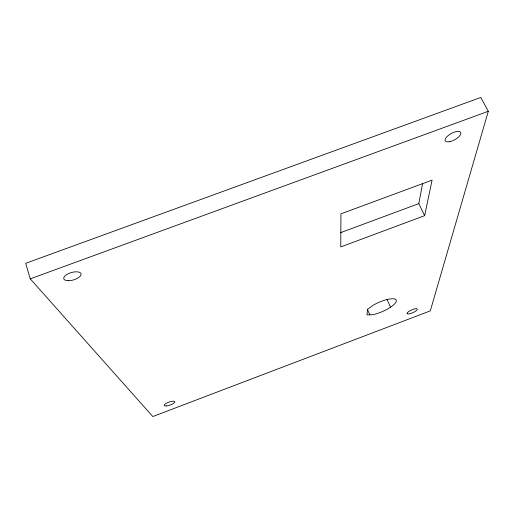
<?xml version="1.0" encoding="UTF-8"?>
<svg xmlns="http://www.w3.org/2000/svg" width="514" height="514" viewBox="0 0 514 514"><rect width="100%" height="100%" fill="white"/><g stroke="black" fill="none" stroke-linecap="round" stroke-linejoin="round"><path stroke-width="0.77" d="M424.654 215.662L432.088 180.131L340.923 213.85L340.756 246.919L424.654 215.662L418.788 203.621L422.598 183.511M488.3 111.287L430.289 310.886L152.812 416.546L30.255 278.851L25.7 263.303L480.783 97.454L488.3 111.287L30.255 278.851M340.596 232.662L418.788 203.621M387.003 299.36L390.537 307.192M367.381 309.287L369.907 315.011M367.504 309.319L367.002 314.876L372.451 314.729A16.917 4.941 -23.7 0 0 387.813 308.901L391.128 306.813A16.917 4.941 -23.7 0 0 392.458 298.737L389.336 299.045A16.917 4.941 -23.7 0 0 373.498 305.04L367.504 309.319M407.127 313.257L407.114 313.379A5.519 1.51 -24.1 0 0 411.765 313.129L412.125 312.994A5.519 1.51 -24.1 0 0 417.246 309.409L417.265 309.287A5.519 1.51 -24.1 0 0 412.613 309.512L412.254 309.653A5.519 1.51 -24.1 0 0 407.127 313.257M449.878 141.633A8.796 3.579 -28.5 0 0 460.814 132.753A8.796 3.579 -28.5 0 0 448.195 135.529A8.796 3.579 -28.5 0 0 449.878 141.633M68.163 280.708A9.001 3.842 -16.1 0 0 81.103 274.168A9.001 3.842 -16.1 0 0 67.912 273.898A9.001 3.842 -16.1 0 0 68.163 280.708M166.478 405.931A5.654 1.568 -19.4 0 0 174.869 401.999A5.654 1.568 -19.4 0 0 167.23 402.835A5.654 1.568 -19.4 0 0 166.478 405.931"/></g></svg>
